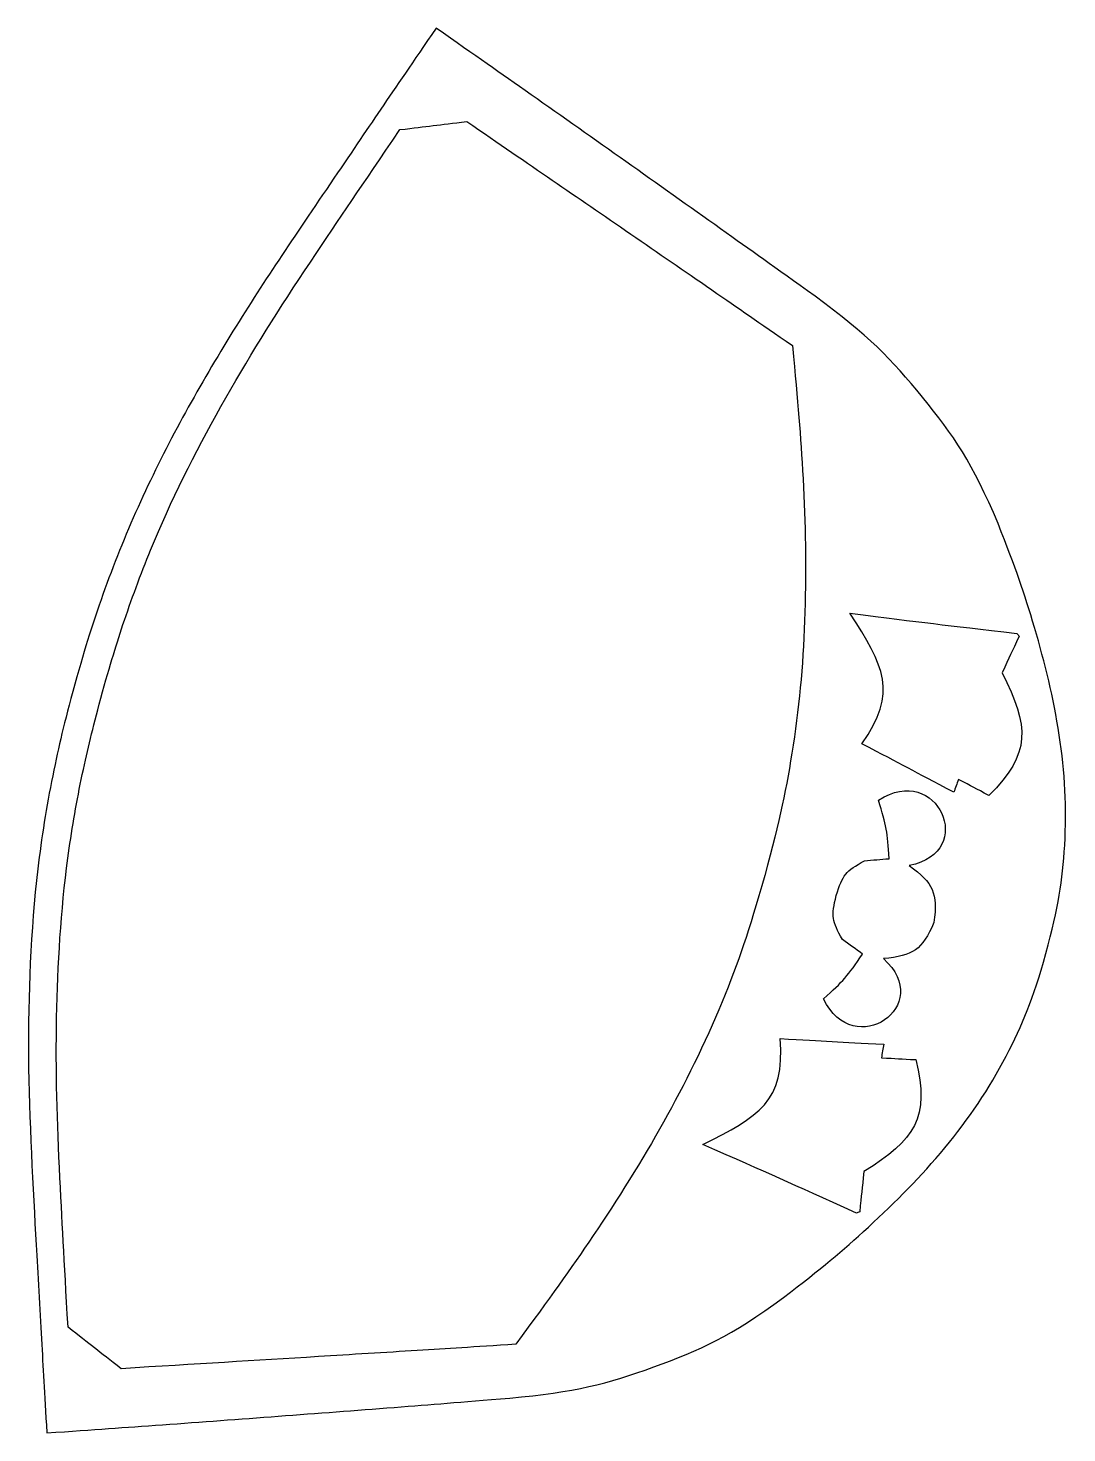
# Model space of a CAD drawing. Header units: millimetres. Extents: x -147 to -13, y -187 to -7.
import ezdxf

# ---------------------------------------------------------------- set-up
doc = ezdxf.new("R2010")
doc.units = ezdxf.units.MM

msp = doc.modelspace()

# ---------------------------------------------------------------- linework, layer by layer
at = {"color": 7, "linetype": 'Continuous', "lineweight": 25}
for points, knots in [([(-94.16, -6.86), (-100.19, -15.7), (-102.53, -19.13), (-112.97, -34.54), (-116.79, -40.12), (-125.22, -53.93), (-129.07, -60.93), (-134.06, -71.99), (-135.56, -75.74), (-138.24, -83.28), (-139.06, -85.87), (-140.52, -91.03)], [0, 0, 0, 0, 0.25, 0.25, 0.5, 0.5, 0.75, 0.75, 0.875, 0.875, 1, 1, 1, 1]), ([(-45.53, -41.26), (-50.91, -37.41), (-53.66, -35.45), (-61.65, -29.77), (-65.79, -26.83), (-73.8, -21.16), (-77.91, -18.26), (-86.02, -12.56), (-88.94, -10.51), (-94.16, -6.86)], [0, 0, 0, 0, 0.25, 0.25, 0.5, 0.5, 0.75, 0.75, 1, 1, 1, 1]), ([(-90.23, -18.84), (-81.87, -24.57), (-76.35, -28.36), (-65.6, -35.74), (-62.39, -37.95), (-55.18, -42.92), (-52.93, -44.48), (-48.42, -47.59)], [0, 0, 0, 0, 0.5, 0.5, 0.75, 0.75, 1, 1, 1, 1]), ([(-136.95, -92.02), (-135.72, -87.63), (-135.03, -85.43), (-132.84, -79.01), (-131.61, -75.77), (-127.65, -66.35), (-124.5, -60.22), (-117.77, -48.36), (-114.27, -42.86), (-106.3, -30.9), (-103.92, -27.43), (-98.8, -19.89)], [0, 0, 0, 0, 0.125, 0.125, 0.25, 0.25, 0.5, 0.5, 0.75, 0.75, 1, 1, 1, 1]), ([(-22.06, -70.42), (-25.32, -62.65), (-27.77, -59.09), (-35.73, -49.31), (-38.73, -46.24), (-45.53, -41.26)], [0, 0, 0, 0, 0.5, 0.5, 1, 1, 1, 1]), ([(-48.42, -47.59), (-47.73, -55.17), (-47.4, -58.86), (-46.76, -70.47), (-46.67, -75.92), (-47.01, -87.65), (-47.48, -93.23), (-49.21, -104.45), (-49.99, -108.22), (-51.99, -115.57)], [0, 0, 0, 0, 0.25, 0.25, 0.5, 0.5, 0.75, 0.75, 1, 1, 1, 1]), ([(-15.91, -125.57), (-14.29, -119.49), (-13.8, -116.34), (-13.22, -106.96), (-13.48, -102.3), (-14.93, -92.8), (-16.04, -88.29), (-18.72, -79.24), (-19.74, -76.27), (-22.06, -70.42)], [0, 0, 0, 0, 0.25, 0.25, 0.5, 0.5, 0.75, 0.75, 1, 1, 1, 1]), ([(-140.52, -91.03), (-141.93, -96.21), (-142.54, -98.8), (-144.15, -106.74), (-144.79, -110.73), (-146.19, -122.63), (-146.51, -130.91), (-146.39, -146.7), (-145.86, -155.89), (-145.28, -166.47), (-145.01, -171.21), (-144.58, -178.79), (-144.41, -181.72), (-144.1, -187.06)], [0, 0, 0, 0, 0.125, 0.125, 0.25, 0.25, 0.5, 0.5, 0.75, 0.75, 0.875, 0.875, 1, 1, 1, 1]), ([(-141.38, -173.5), (-141.89, -164.4), (-142.14, -160.21), (-142.82, -145.83), (-142.99, -139.34), (-142.65, -125.68), (-142.19, -118.82), (-140.74, -108.7), (-140.13, -105.3), (-138.7, -98.66), (-138.15, -96.42), (-136.95, -92.02)], [0, 0, 0, 0, 0.25, 0.25, 0.5, 0.5, 0.75, 0.75, 0.875, 0.875, 1, 1, 1, 1]), ([(-51.99, -115.57), (-54.06, -122.9), (-55.31, -126.5), (-59.64, -137.07), (-62.28, -142.39), (-67.66, -151.97), (-70.94, -157.25), (-77.03, -166.24), (-79.43, -169.55), (-83.93, -175.69)], [0, 0, 0, 0, 0.25, 0.25, 0.5, 0.5, 0.75, 0.75, 1, 1, 1, 1]), ([(-49.58, -169.68), (-44.58, -165.87), (-42.21, -163.87), (-35.18, -157.43), (-31.94, -154.17), (-25.81, -146.78), (-23.18, -142.91), (-18.86, -134.57), (-17.65, -131.61), (-15.91, -125.57)], [0, 0, 0, 0, 0.25, 0.25, 0.5, 0.5, 0.75, 0.75, 1, 1, 1, 1]), ([(-84.71, -182.6), (-76.32, -181.83), (-72.21, -180.77), (-60.25, -176.44), (-56.37, -174.68), (-49.58, -169.68)], [0, 0, 0, 0, 0.5, 0.5, 1, 1, 1, 1]), ([(-83.93, -175.69), (-89.51, -176.05), (-92.6, -176.24), (-100.58, -176.74), (-105.17, -177.02), (-117.4, -177.78), (-124.77, -178.22), (-134.57, -178.82)], [0, 0, 0, 0, 0.25, 0.25, 0.5, 0.5, 1, 1, 1, 1]), ([(-144.1, -187.06), (-137.75, -186.62), (-134.26, -186.37), (-124.24, -185.65), (-119.41, -185.29), (-109.39, -184.54), (-104.54, -184.17), (-94.56, -183.39), (-91.3, -183.14), (-84.71, -182.6)], [0, 0, 0, 0, 0.25, 0.25, 0.5, 0.5, 0.75, 0.75, 1, 1, 1, 1])]:
    msp.add_open_spline(points, degree=3, knots=knots, dxfattribs=at)
for points in [[(-98.8, -19.89), (-95.16, -19.44), (-93.9, -19.29), (-90.23, -18.84)], [(-39.53, -98.66), (-34.82, -92.06), (-36.7, -88.7), (-41.06, -81.9)], [(-41.06, -81.9), (-31.54, -83.13), (-29.16, -83.42), (-19.63, -84.5)], [(-19.63, -84.5), (-19.53, -84.62), (-19.44, -84.73), (-19.34, -84.85)], [(-19.34, -84.85), (-20.33, -86.94), (-20.57, -87.46), (-21.52, -89.57)], [(-21.52, -89.57), (-18.08, -96.45), (-17.76, -99.86), (-23.23, -105.3)], [(-27.74, -104.89), (-32.97, -102.11), (-34.28, -101.41), (-39.53, -98.66)], [(-37.38, -105.9), (-29.88, -100.96), (-24.6, -112.57), (-33.45, -114.28)], [(-27.14, -103.24), (-27.34, -103.79), (-27.54, -104.34), (-27.74, -104.89)], [(-23.23, -105.3), (-24.97, -104.38), (-25.4, -104.15), (-27.14, -103.24)], [(-36.04, -113.41), (-36.22, -110.01), (-36.4, -109.16), (-37.38, -105.9)], [(-39.2, -113.66), (-38.15, -113.57), (-37.09, -113.49), (-36.04, -113.41)], [(-42.82, -118.11), (-42, -115.49), (-41.6, -115), (-39.2, -113.66)], [(-33.45, -114.28), (-30.37, -116.55), (-29.77, -117.78), (-30.28, -121.59)], [(-42.01, -123.79), (-43.38, -121.41), (-43.46, -120.78), (-42.82, -118.11)], [(-30.28, -121.59), (-31.8, -125.11), (-32.96, -125.86), (-36.76, -126.22)], [(-39.43, -125.63), (-40.29, -125.02), (-41.15, -124.41), (-42.01, -123.79)], [(-44.45, -131.38), (-41.92, -129.1), (-41.33, -128.46), (-39.43, -125.63)], [(-36.76, -126.22), (-30.05, -132.24), (-40.55, -139.48), (-44.45, -131.38)], [(-59.95, -150.06), (-52.72, -146.48), (-49.37, -144.56), (-50.01, -136.48)], [(-50.01, -136.48), (-44.09, -136.82), (-42.61, -136.91), (-36.7, -137.21)], [(-36.7, -137.21), (-36.81, -137.78), (-36.92, -138.36), (-37.03, -138.94)], [(-32.62, -139.18), (-30.73, -146.66), (-32.76, -149.42), (-39.26, -153.55)], [(-37.03, -138.94), (-35.07, -139.04), (-34.58, -139.07), (-32.62, -139.18)], [(-40.24, -158.87), (-48.97, -154.89), (-51.16, -153.91), (-59.95, -150.06)], [(-39.26, -153.55), (-39.52, -155.84), (-39.58, -156.42), (-39.81, -158.72)], [(-39.81, -158.72), (-39.96, -158.77), (-40.1, -158.82), (-40.24, -158.87)], [(-134.57, -178.82), (-137.48, -176.55), (-138.49, -175.76), (-141.38, -173.5)]]:
    msp.add_open_spline(points, degree=3, dxfattribs=at)

doc.saveas('drawing.dxf')
